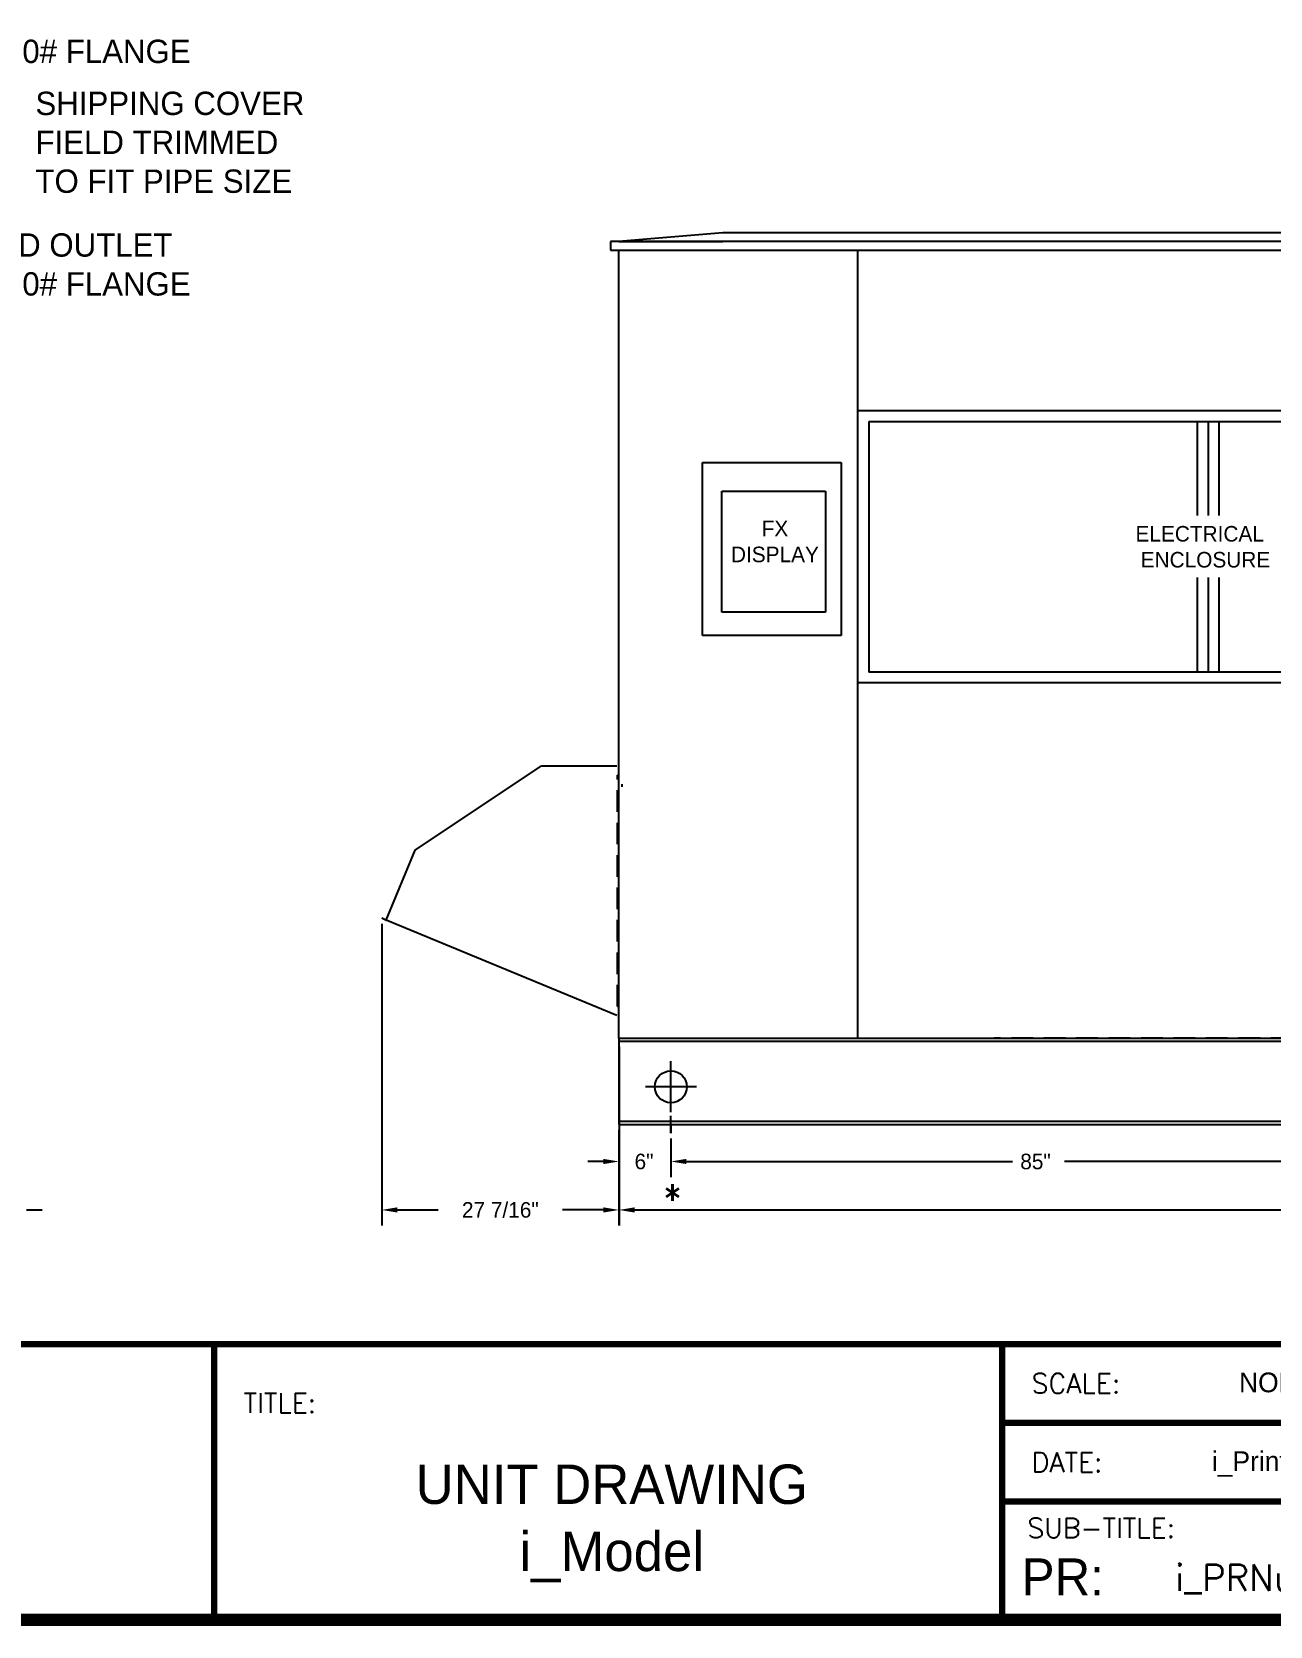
# Model space of a CAD drawing. Header units: inches. Extents: x -229 to 371, y -110 to 269.
# Drawn here: x -3.2 to 140, y -101.9 to 82.5 of the extents above; entities that cross this region are included whole.
import ezdxf
from ezdxf.enums import TextEntityAlignment as Align

# ---------------------------------------------------------------- set-up
doc = ezdxf.new("R2010")
doc.units = ezdxf.units.IN
doc.header["$MEASUREMENT"] = 0
doc.linetypes.add('HIDDEN', pattern=[0.375, 0.25, -0.125])
doc.layers.get('0').update_dxf_attribs({"color": 10})
doc.layers.get('Defpoints').update_dxf_attribs({"color": 10})
doc.styles.add('ROMANS', font='romans.shx', dxfattribs={"height": 0.125})
doc.styles.add('SIMPLEX', font='SIMPLEX')
doc.dimstyles.get("Standard").update_dxf_attribs({"dimscale": 10, "dimtxt": 0.18, "dimasz": 0.18, "dimexe": 0.18, "dimexo": 0.0625, "dimgap": 0.09, "dimtad": 0, "dimtih": 1, "dimtoh": 1, "dimdec": 4, "dimzin": 0, "dimdsep": 46, "dimlunit": 5, "dimtxsty": 'Standard', "dimcen": -0.2, "dimadec": 0, "dimazin": 0, "dimtfac": 1, "dimtdec": 4, "dimtofl": 0, "dimtmove": 0, "dimatfit": 3, "dimfxl": 1, "dimfrac": 2, "dimtolj": 1, "dimtzin": 0, "dimarcsym": 0})

# ---------------------------------------------------------------- blocks, each defined once
blk = doc.blocks.new('*D17')
at = {"color": 0, "lineweight": -2, "ltscale": 5}
for p, q in [((37.24, -20.63), (37.24, -55.54)), ((64.68, -34.86), (64.68, -55.54)), ((39.04, -53.74), (43.76, -53.74)), ((62.88, -53.74), (58.16, -53.74))]:
    blk.add_line(p, q, dxfattribs=at)
at = {"color": 0, "ltscale": 5}
for points in [[(39.04, -53.44), (39.04, -54.04), (37.24, -53.74)], [(62.88, -53.44), (62.88, -54.04), (64.68, -53.74)]]:
    blk.add_solid(points, dxfattribs=at)
at = {"layer": 'Defpoints', "color": 0, "ltscale": 5}
for p in [(37.24, -20), (64.68, -34.23), (64.68, -53.74)]:
    blk.add_point(p, dxfattribs=at)
at = {"color": 0, "ltscale": 5, "insert": (50.96, -53.74), "char_height": 1.8, "attachment_point": 5}
blk.add_mtext('\\A1;27 7/16"', dxfattribs=at)

msp = doc.modelspace()

# ---------------------------------------------------------------- linework, layer by layer
at = {"color": 1, "ltscale": 5}
for p, q in [((76.67872, 59.26867), (64.67872, 58.26867)), ((192.42872, 59.26867), (76.67872, 59.26867)), ((205.42872, 58.26867), (63.67872, 58.26867)), ((64.67872, 58.26867), (63.67872, 58.26867)), ((63.67872, 58.26867), (63.67872, 57.26867)), ((63.67872, 57.26867), (64.67872, 57.26867)), ((63.67872, 57.26867), (205.42872, 57.26867)), ((64.67872, 58.26867), (76.67872, 58.26867)), ((64.67872, -33.85633), (64.67872, 57.26867)), ((92.30372, -33.85633), (92.30372, 57.26867)), ((92.30372, 38.71625), (173.30372, 38.71625)), ((93.55372, 37.46625), (172.05372, 37.46625)), ((93.55372, 37.46625), (93.55372, 8.46625)), ((131.55372, 37.46625), (131.55372, 26.59028)), ((132.80372, 37.46625), (132.80372, 26.59028)), ((134.05372, 37.46625), (134.05372, 26.59028)), ((131.55372, 19.42396), (131.55372, 8.46625)), ((132.80372, 19.42396), (132.80372, 8.46625)), ((134.05372, 19.42396), (134.05372, 8.46625)), ((172.05372, 8.46625), (93.55372, 8.46625)), ((173.30372, 7.21625), (92.30372, 7.21625)), ((41.11488, -12.10986), (55.71282, -2.35583)), ((55.71282, -2.35583), (64.42772, -2.35583)), ((37.75553, -20.22005), (41.11488, -12.10986)), ((37.64005, -20.17021), (37.23677, -20.00317)), ((37.69687, -20.19575), (37.75553, -20.22005)), ((64.42772, -31.26803), (37.75553, -20.22005)), ((64.67872, -33.85633), (239.80372, -33.85633)), ((64.67872, -33.85633), (64.67872, -43.85633)), ((64.67872, -34.23133), (331.67872, -34.23133)), ((64.67872, -43.48133), (331.67872, -43.48133)), ((64.67872, -43.85633), (331.67872, -43.85633)), ((64.67872, -43.85633), (70.67872, -43.85633)), ((70.67872, -44.85633), (70.67872, -42.85633)), ((70.67872, -44.85633), (70.67872, -42.85633)), ((70.67872, -43.85633), (70.67872, -44.85633)), ((70.67872, -43.85633), (70.67872, -44.85633)), ((64.67872, -44.48133), (64.67872, -49.93312)), ((70.67872, -45.48133), (70.67872, -49.93312)), ((70.67872, -45.48133), (70.67872, -49.93312)), ((64.67872, -47.83223), (64.67872, -55.53944)), ((62.87872, -48.13312), (61.07872, -48.13312)), ((72.47872, -48.13312), (110.17872, -48.13312)), ((72.47872, -48.13312), (74.27872, -48.13312)), ((153.87872, -48.13312), (116.17872, -48.13312)), ((-3.83456, -53.73944), (-2.03456, -53.73944)), ((66.47872, -53.73944), (194.27872, -53.73944))]:
    msp.add_line(p, q, dxfattribs=at)
at = {"ltscale": 5}
for p, q in [((74.35383, 32.70058), (90.35383, 32.70058)), ((74.35383, 12.70058), (74.35383, 32.70058)), ((90.35383, 32.70058), (90.35383, 14.70058)), ((76.57518, 29.40783), (88.57518, 29.40783)), ((76.57518, 15.40783), (76.57518, 29.40783)), ((88.57518, 29.40783), (88.57518, 15.40783)), ((88.57518, 15.40783), (76.57518, 15.40783)), ((90.35383, 14.70058), (90.35383, 12.70058)), ((90.35383, 12.70058), (74.35383, 12.70058))]:
    msp.add_line(p, q, dxfattribs=at)
at = {"color": 1, "linetype": 'HIDDEN', "ltscale": 10}
for p, q in [((64.49122, -30.20008), (64.49122, -3.45008)), ((64.67872, -3.45008), (64.49122, -3.45008)), ((64.49122, -30.20008), (64.49122, -3.45008)), ((64.67872, -3.45008), (64.49122, -3.45008)), ((64.49122, -30.20008), (64.49122, -3.45008)), ((64.67872, -3.45008), (64.49122, -3.45008)), ((64.49122, -30.20008), (64.49122, -3.45008)), ((64.67872, -3.45008), (64.49122, -3.45008)), ((64.67872, -30.20008), (64.67872, -3.45008)), ((64.67872, -30.20008), (64.67872, -3.45008)), ((64.67872, -30.20008), (64.67872, -3.45008)), ((64.67872, -30.20008), (64.67872, -3.45008)), ((64.99122, -4.48879), (64.99122, -4.79383)), ((64.49122, -16.82508), (64.49122, -16.7881)), ((64.49122, -16.82508), (64.49122, -16.7881)), ((64.49122, -16.82508), (64.49122, -16.7881)), ((64.49122, -16.82508), (64.49122, -16.82508)), ((64.49122, -16.82508), (64.49122, -16.82508)), ((64.49122, -16.82508), (64.49122, -16.82508)), ((64.67872, -30.20008), (64.49122, -30.20008)), ((64.67872, -30.20008), (64.49122, -30.20008)), ((64.67872, -30.20008), (64.49122, -30.20008)), ((64.67872, -30.20008), (64.49122, -30.20008)), ((157.55372, -33.85633), (108.05372, -33.85633))]:
    msp.add_line(p, q, dxfattribs=at)
at = {"color": 1}
for p, q in [((70.67872, -42.44362), (70.67872, -36.53737)), ((70.67872, -42.44362), (70.67872, -36.53737)), ((73.63185, -39.49049), (67.7256, -39.49049)), ((73.63185, -39.49049), (67.7256, -39.49049))]:
    msp.add_line(p, q, dxfattribs=at)
at = {"lineweight": 30}
for p, q in [((17.85065, -101.1422), (17.85065, -69.24845)), ((108.97565, -69.24845), (291.22565, -69.24845)), ((108.97565, -101.1422), (108.97565, -69.24845)), ((163.65065, -78.36095), (108.97565, -78.36095)), ((291.22565, -87.47345), (108.97565, -87.47345))]:
    msp.add_line(p, q, dxfattribs=at)
at = {"const_width": 1.458}
msp.add_lwpolyline([(-219.07435, -101.1422), (364.12565, -101.1422), (364.12565, 263.3578), (-219.07435, 263.3578), (-219.07435, -101.1422)], dxfattribs=at)
at = {"lineweight": 30, "const_width": 0.729}
for points in [[(364.12565, -69.24845), (-73.27435, -69.24845), (-73.27435, -101.1422)], [(17.85065, -69.24845), (17.85065, -101.1422)], [(108.97565, -69.24845), (108.97565, -101.1422)], [(163.65065, -78.36095), (108.97565, -78.36095)], [(291.22565, -87.47345), (108.97565, -87.47345)]]:
    msp.add_lwpolyline(points, dxfattribs=at)
at = {"color": 1}
msp.add_circle((70.67872, -39.49049), 1.8457, dxfattribs=at)
msp.add_circle((70.67872, -39.49049), 1.8457, dxfattribs=at)
at = {"color": 1, "ltscale": 5}
for points in [[(62.87872, -47.83312), (62.87872, -48.43312), (64.67872, -48.13312)], [(72.47872, -47.83312), (72.47872, -48.43312), (70.67872, -48.13312)], [(72.47872, -47.83312), (72.47872, -48.43312), (70.67872, -48.13312)], [(66.47872, -53.43944), (66.47872, -54.03944), (64.67872, -53.73944)]]:
    msp.add_solid(points, dxfattribs=at)

# ---------------------------------------------------------------- texts
at = {"color": 1}
for s, height, p in [('6" 150# FLANGE', 2.7, (-12.62535, 78.91206)), ('SHIPPING COVER', 2.7, (-2.80078, 72.89656)), ('FIELD TRIMMED', 2.7, (-2.80078, 68.39656)), ('TO FIT PIPE SIZE', 2.7, (-2.80078, 63.89656)), ('FLUID OUTLET', 2.7, (-12.62535, 56.51733)), ('6" 150# FLANGE', 2.7, (-12.62535, 52.01733)), ('ELECTRICAL', 1.8, (124.40372, 23.56625)), ('ENCLOSURE', 1.8, (125.00372, 20.56625)), ('6"', 1.8, (66.47872, -49.03312)), ('85"', 1.8, (111.07872, -49.03312))]:
    msp.add_text(s, height=height, dxfattribs=at).set_placement(p)
at = {"color": 1, "extrusion": (0, 0, -1), "style": 'ROMANS'}
msp.add_text('*', height=3.3645, dxfattribs=at).set_placement((-72.013, -54.13462))
msp.add_text('*', height=3.3645, dxfattribs=at).set_placement((-72.013, -54.13462))
at = {"lineweight": 30, "style": 'SIMPLEX'}
for s, p in [('SCALE:', (112.39284, -74.94376)), ('TITLE:', (21.26784, -77.22189)), ('DATE:', (112.39284, -84.05626)), ('SUB-TITLE:', (111.89919, -91.66547))]:
    msp.add_text(s, height=2.278125, dxfattribs=at).set_placement(p)
at = {"lineweight": 30}
for s, height, p in [('NONE', 2.278125, (140.78486, -74.8234)), ('i_PrintDate', 2.278125, (140.78486, -83.9359)), ('UNIT DRAWING', 4.55625, (63.84373, -87.74084)), ('i_Model', 4.55625, (63.84373, -95.50629))]:
    msp.add_text(s, height=height, dxfattribs=at).set_placement(p, align=Align.CENTER)
msp.add_text('PR:', height=4.271484, dxfattribs=at).set_placement((120.75584, -98.31214), align=Align.RIGHT)
at = {"lineweight": 30, "style": 'SIMPLEX'}
msp.add_text('i_PRNumber', height=3.02535, dxfattribs=at).set_placement((141.10441, -97.78575), align=Align.CENTER)
at = {"color": 1, "ltscale": 5, "insert": (82.7108, 23.56318), "char_height": 1.8, "attachment_point": 5}
msp.add_mtext('FX\\PDISPLAY', dxfattribs=at)

# ---------------------------------------------------------------- dimensions: what is measured, and where the dimension line sits
at = {"ltscale": 5}
dim = msp.add_linear_dim(base=(64.678721, -53.739443), p1=(37.236775, -20.003169), p2=(64.678721, -34.23133), dimstyle='Standard', override={"dimpost": '"'}, dxfattribs=at)
dim.commit()
dim.dimension.update_dxf_attribs({"geometry": '*D17', "text_midpoint": (50.957748, -53.739443)})

doc.saveas('drawing.dxf')
